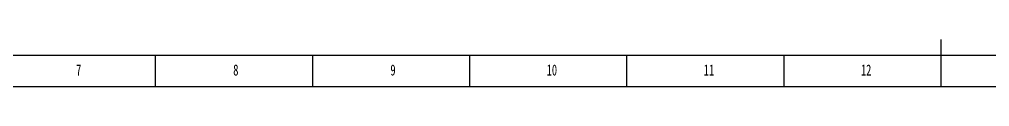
# Model space of a CAD drawing. Header units: millimetres. Extents: x 0 to 1189, y 0 to 841.
# Drawn here: x 308.7 to 617.4, y 0 to 15 of the extents above; entities that cross this region are included whole.
import ezdxf

# ---------------------------------------------------------------- set-up
doc = ezdxf.new("R2010")
doc.units = ezdxf.units.MM
doc.layers.add('10', color=7, linetype='Continuous')
doc.layers.add('5', color=7, linetype='Continuous')
doc.styles.add('SLDTEXTSTYLE5', font='TXT', dxfattribs={"width": 0.7})

msp = doc.modelspace()

# ---------------------------------------------------------------- linework, layer by layer
at = {"layer": '5', "lineweight": 25}
msp.add_line((602, 0), (602, 15), dxfattribs=at)
at = {"layer": '5', "color": 7, "lineweight": 25}
msp.add_line((0, 10), (1179, 10), dxfattribs=at)
at = {"layer": '5'}
for p, q in [((352, 0), (352, 10)), ((402, 0), (402, 10)), ((452, 0), (452, 10)), ((502, 0), (502, 10)), ((552, 0), (552, 10))]:
    msp.add_line(p, q, dxfattribs=at)
at = {"layer": '5', "color": 7}
msp.add_line((0, 0), (1189, 0), dxfattribs=at)

# ---------------------------------------------------------------- texts
at = {"layer": '10', "char_height": 3.5, "attachment_point": 2, "style": 'SLDTEXTSTYLE5'}
for s, insert in [('7', (327.547, 7.018)), ('8', (377.547, 7.018)), ('9', (427.547, 7.018)), ('10', (478.089, 7.018)), ('11', (528.089, 7.018)), ('12', (578.089, 7.018))]:
    msp.add_mtext(s, dxfattribs=dict(at, insert=insert))

doc.saveas('drawing.dxf')
